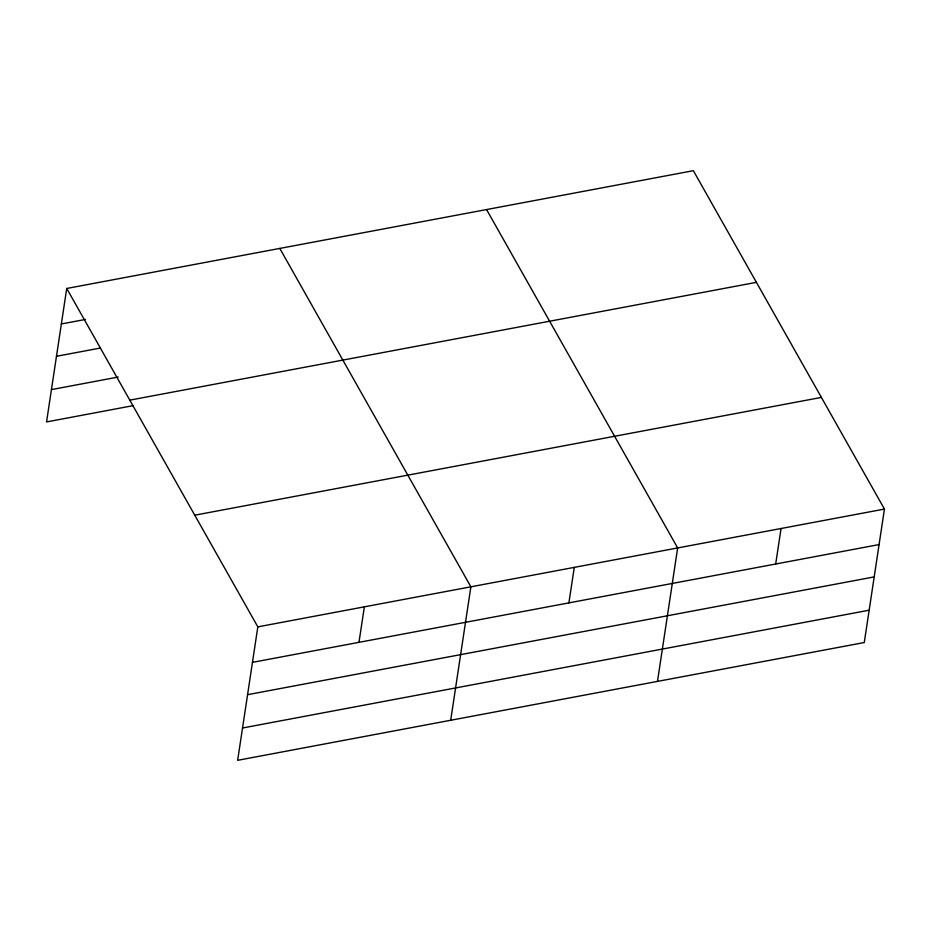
<?xml version="1.0" encoding="UTF-8"?>
<svg xmlns="http://www.w3.org/2000/svg" width="931" height="931" viewBox="0 0 931 931"><rect width="100%" height="100%" fill="white"/><g stroke="black" fill="none" stroke-linecap="round" stroke-linejoin="round"><path stroke-width="1.4" d="M66.729 288.47L257.829 626.866L237.649 760.313L864.271 642.53L884.45 509.071L693.351 170.687L66.729 288.47L46.55 421.929L133.191 405.637M358.982 642.343L364.358 606.837M450.697 720.268L470.877 586.809L279.789 248.426M568.899 602.881L574.276 567.375M657.484 681.399L677.663 547.94L486.564 209.556M775.686 564.011L781.062 528.505M61.365 323.965L85.512 319.426M56.477 356.294L100.501 348.019M51.438 389.6L118.19 377.055M129.793 400.144L756.414 282.349M194.765 515.192L821.386 397.409M257.829 626.866L884.45 509.071M252.464 662.36L879.085 544.577M247.576 694.689L874.197 576.906M242.537 727.995L869.158 610.201"/></g></svg>
